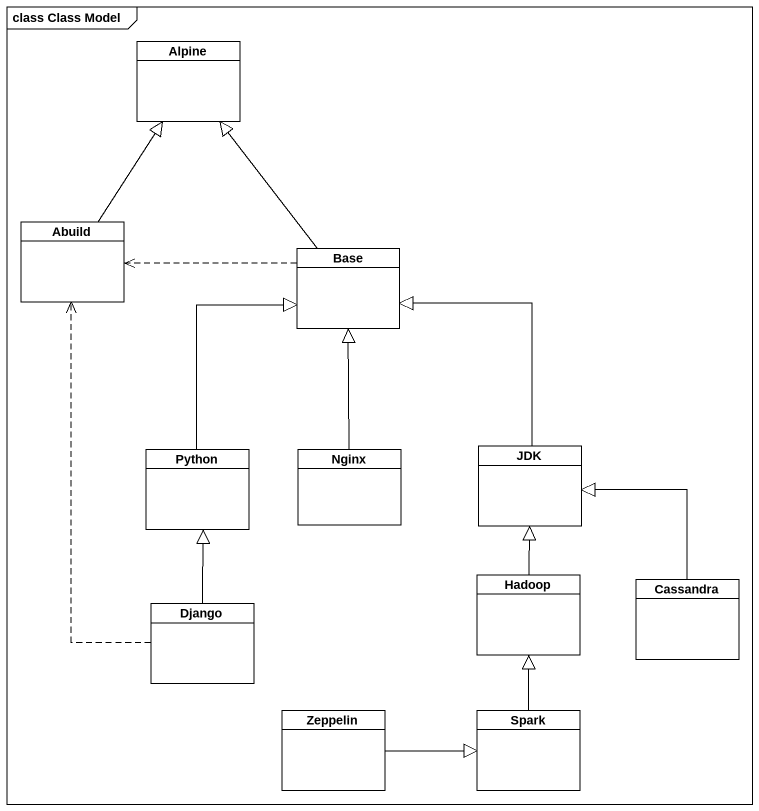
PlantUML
@startuml
mainframe class Class Model
hide circle
hide empty members
class Alpine
class Abuild
class Base
class Python
class Nginx
class JDK
class Hadoop
class Cassandra
class Django
class Zeppelin
class Spark
Abuild -up-|> Alpine
Base -up-|> Alpine
Base .left.> Abuild
Python -up-|> Base
Nginx -up-|> Base
JDK -up-|> Base
Hadoop -up-|> JDK
Cassandra -up-|> JDK
Django .up.> Abuild
Django -up-|> Python
Zeppelin -right-|> Spark
Spark -up-|> Hadoop
@enduml
